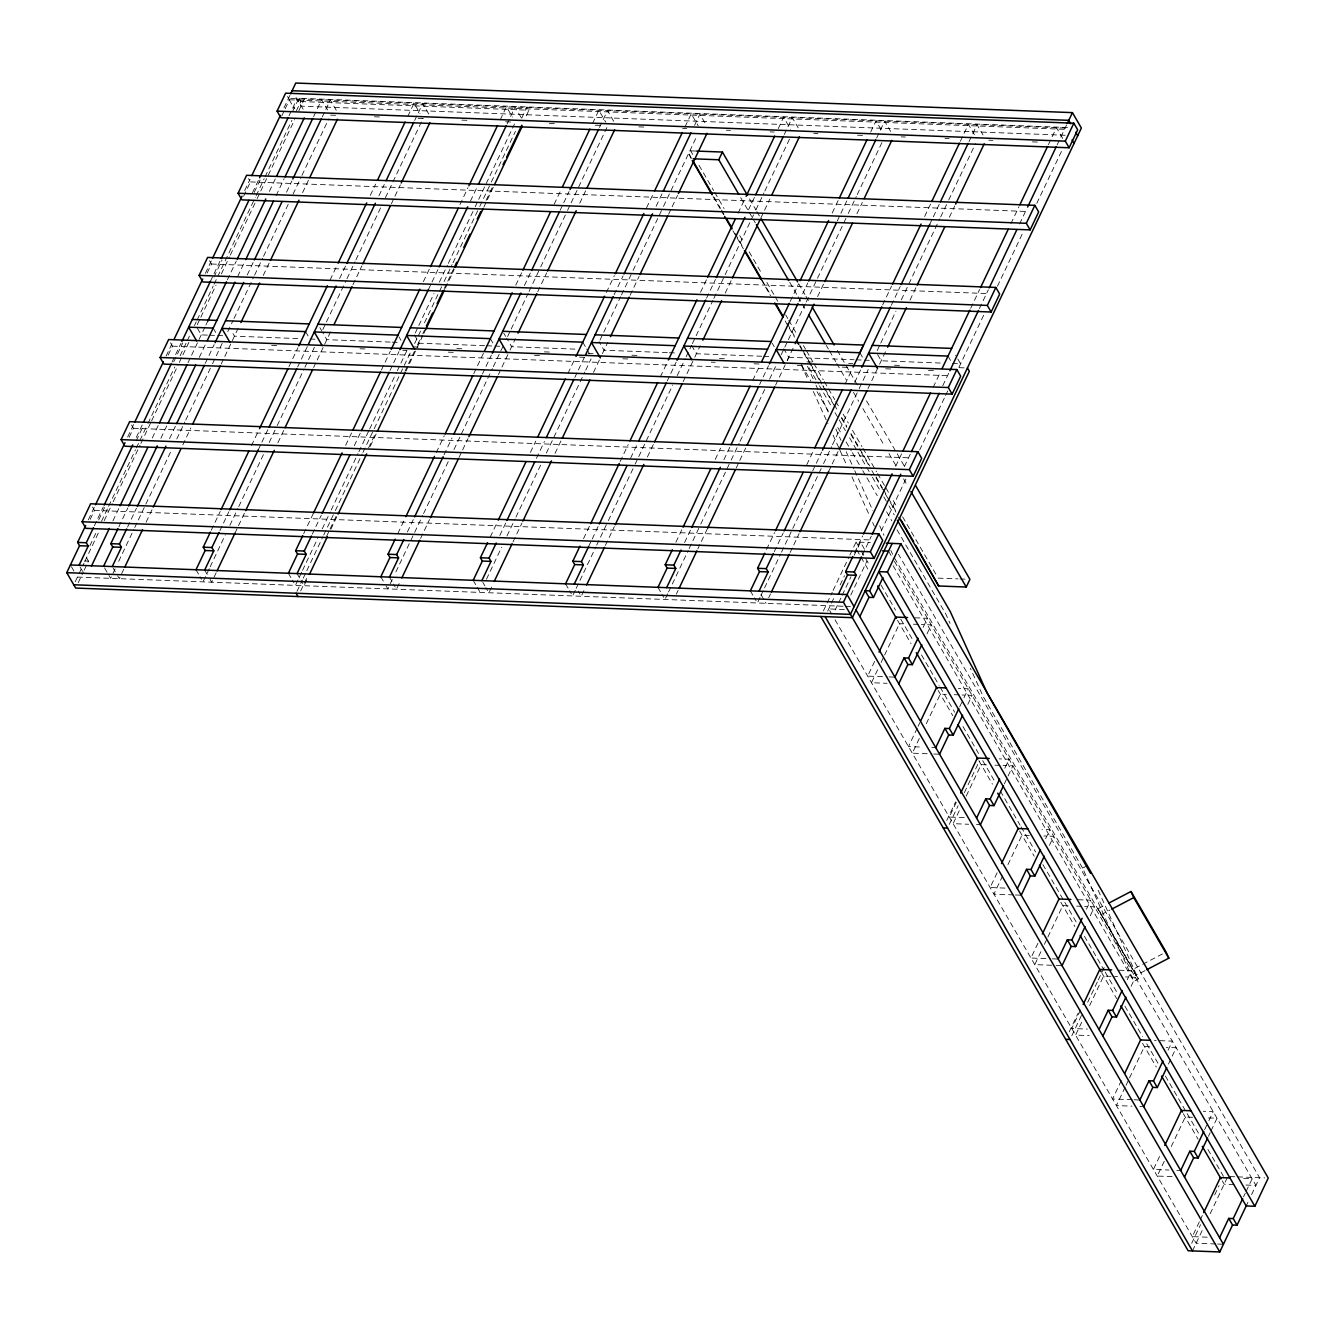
<?xml version="1.0" encoding="UTF-8"?>
<svg xmlns="http://www.w3.org/2000/svg" width="1335" height="1335" viewBox="0 0 1335 1335"><rect width="100%" height="100%" fill="white"/><g stroke="black" fill="none" stroke-linecap="round" stroke-linejoin="round"><path stroke-width="0.75" stroke-dasharray="5 3.75" d="M691.18 158.715L689.11 154.142L690.662 150.855L696.62 151.072M88.344 519.832L94.601 506.666M127.659 437.062L133.9 423.896M166.074 356.161L172.315 342.995M205.373 273.391L211.631 260.225M244.672 190.621L250.029 179.324M283.988 107.835L289.912 95.352M90.196 519.365L94.451 510.387L92.549 507.083M129.195 437.246L133.45 428.268L131.548 424.964M168.177 355.127L172.449 346.149L170.53 342.845M207.175 273.007L211.447 264.013L209.528 260.726M243.621 196.262L250.446 181.894L248.527 178.59M281.752 115.945L284.322 110.555M285.173 108.752L289.428 99.775L286.558 94.818M94.334 525.806L97.021 520.166M97.906 518.28L103.262 507M136.32 437.379L142.578 424.213M172.048 362.135L174.735 356.495M175.619 354.609L180.976 343.329M210.463 281.251L213.133 275.594M214.034 273.725L220.292 260.542M252.448 192.824L259.591 177.772M289.061 115.694L291.748 110.054M292.649 108.168L297.104 98.757L304.046 110.755M98.673 519.949L104.931 506.766M136.22 440.884L143.362 425.815M173.767 361.802L182.695 342.978M213.984 277.079L222.027 260.141M254.217 192.357L260.475 179.19M292.649 111.406L298.906 98.239L1068.884 127.559M89.846 545.848L97.004 530.779M101.477 521.368L107.734 508.201M108.619 506.315L135.452 449.828M136.337 447.943L139.024 442.302M139.908 440.417L147.067 425.348M147.951 423.479L174.785 366.991M180.142 355.694L186.399 342.511M187.3 340.642L189.97 334.985M194.443 325.573L196.228 321.802M197.129 319.933L213.216 286.04M214.117 284.155L216.787 278.514M217.688 276.629L255.235 197.547M256.136 195.661L264.18 178.723M265.064 176.837L291.881 120.367M296.353 110.955L300.826 101.527L298.906 98.239M75.227 581.693L84.005 563.22M84.856 561.418L99.775 529.995M104.247 520.583L112.29 503.629M113.191 501.743L140.008 445.256M140.909 443.37L150.738 422.661M151.639 420.775L178.456 364.288M179.357 362.402L182.027 356.762M182.928 354.876L189.186 341.693M197.23 324.755L199.916 319.098M200.817 317.213L216.003 285.206M221.376 273.909L229.42 256.954M230.321 255.068L256.253 200.467M257.138 198.581L259.824 192.941M260.726 191.055L294.701 119.499M298.84 110.772L304.68 98.456M78.231 582.677L83.354 571.914M84.205 570.112L88.477 561.134L86.558 557.83M112.908 520.917L119.165 507.734M152.257 438.064L158.515 424.88M188.018 362.736L190.705 357.096M191.589 355.21L198.748 340.141M199.048 339.507L205.006 326.958M205.89 325.072L207.693 321.318M227.351 279.883L236.295 261.059M269.386 191.389L275.644 178.206M118.882 526.741L127.81 507.934M160.868 438.314L167.109 425.147M199.265 357.43L205.523 344.263M237.68 276.529L244.822 261.476M276.095 195.644L284.138 178.706M313.608 116.629L321.652 99.691L327.609 109.971M127.543 527.075L136.47 508.251M169.528 438.648L175.769 425.481M205.256 363.404L214.184 344.597M247.242 274.977L253.483 261.81M286.541 192.207L291.898 180.926M322.269 116.963L324.956 111.322M325.84 109.437L330.312 100.025L336.27 110.304M115.094 568.927L110.621 578.339L103.613 566.224M118.665 561.384L133.867 529.378M134.768 527.492L137.455 521.851M138.339 519.966L171.431 450.295M176.787 438.998L184.831 422.044M185.732 420.158L211.664 365.556M212.549 363.671L222.394 342.962M227.751 331.664L233.124 320.367M234.009 318.481L253.683 277.046M254.584 275.177L262.628 258.222M263.529 256.337L288.56 203.621M293.032 194.209L301.076 177.255M301.96 175.369L328.794 118.882M123.754 569.244L119.282 578.672L116.279 573.483M146.116 522.169L152.374 509.002M182.778 444.972L190.822 428.018M221.226 364.004L223.896 358.347M224.797 356.478L238.214 328.226M263.245 275.494L269.503 262.327M302.578 192.641L308.836 179.474M211.264 530.262L220.208 511.455M251.464 445.606L258.606 430.554M288.977 366.591L297.922 347.784M330.079 280.05L337.221 264.998M370.279 195.394L375.636 184.113M407.792 116.379L414.05 103.212L419.991 113.492M219.925 530.596L222.611 524.955M223.496 523.07L228.869 511.772M258.339 449.695L261.026 444.054M261.91 442.169L268.168 429.002M297.638 366.925L307.467 346.232M339.624 278.498L345.882 265.331M378.94 195.728L384.296 184.447M414.668 120.484L417.338 114.827M418.239 112.958L422.711 103.546L429.653 115.544M209.278 568.677L203.02 581.86L200.016 576.67M210.179 566.791L225.365 534.784M229.837 525.373L237.897 508.418M238.781 506.532L263.813 453.817M269.186 442.519L276.345 427.45M277.229 425.565L304.063 369.077M304.947 367.192L307.634 361.551M308.518 359.666L314.793 346.483M322.836 329.528L325.506 323.888M326.407 322.002L346.082 280.567M346.966 278.698L355.027 261.743M355.911 259.858L380.942 207.142M385.414 197.714L422.978 118.631M216.153 572.765L211.681 582.193L208.677 577.004M234.927 533.232L237.613 527.575M238.498 525.69L244.756 512.523M277.847 442.836L284.105 429.67M313.608 367.526L316.295 361.868M317.196 359.983L324.338 344.931M324.639 344.296L330.596 331.748M352.957 284.672L361.902 265.832M391.405 203.704L394.075 198.047M394.976 196.162L400.333 184.864M303.662 533.783L313.491 513.091M345.648 445.356L351.906 432.19M381.376 370.112L390.304 351.305M423.362 281.702L429.62 268.519M459.991 204.555L468.018 187.634M500.191 119.9L506.432 106.733L512.39 117.013M312.323 534.117L315.01 528.46M315.894 526.591L321.251 515.293M354.309 445.69L360.567 432.523M390.037 370.446L392.724 364.805M393.608 362.92L398.965 351.622M428.452 289.545L431.138 283.904M432.023 282.019L438.28 268.852M470.437 201.134L477.58 186.082M507.066 124.005L509.736 118.348M510.637 116.479L515.093 107.067L522.052 119.065M301.677 572.198L295.419 585.381L292.398 580.191M302.561 570.312L317.763 538.305M322.236 528.894L330.279 511.939M331.18 510.053L357.997 453.566M358.898 451.681L368.727 430.971M369.628 429.086L396.445 372.599M397.346 370.713L400.033 365.056M400.917 363.187L407.175 350.004M415.218 333.049L417.905 327.409M418.806 325.523L434.008 293.516M439.365 282.219L447.409 265.264M448.31 263.379L474.242 208.777M475.127 206.892L477.813 201.235M478.714 199.366L514.476 124.038M296.987 591.372L302.344 580.074M303.229 578.222L305.915 572.548M306.783 570.712L322.886 536.82M323.721 535.035L334.484 512.373M335.319 510.621L362.169 454.067M362.953 452.415L412.181 348.752M414.668 343.512L420.909 330.362M424.48 322.853L443.203 283.421M444.088 281.551L452.114 264.647M453.016 262.761L478.864 208.31M479.749 206.441L490.462 183.913M491.347 182.027L515.427 131.331M521.668 118.181L527.008 106.917L528.927 110.221L525.356 117.73M300.675 590.904L307.818 575.852M326.524 536.453L329.261 530.729M330.095 528.944L336.403 515.677M368.543 447.976L375.569 433.191M404.989 371.23L407.842 365.223M408.56 363.704L414.985 350.171M417.471 344.931L421.927 335.552M422.828 333.667L424.613 329.912M444.221 288.61L446.891 282.97M447.792 281.101L454.033 267.951M486.124 200.35L492.365 187.217M306.75 580.058L304.08 585.715L301.076 580.508M330.896 529.211L337.154 516.028M370.246 446.357L376.503 433.191M406.007 371.047L408.694 365.389M409.578 363.504L416.737 348.452M417.037 347.801L422.995 335.269M423.879 333.383L425.681 329.612M445.339 288.193L454.284 269.353M483.787 207.225L486.474 201.568M487.375 199.683L493.633 186.5M397.847 533.533L404.989 518.497M436.245 452.648L444.288 435.711M473.775 373.633L483.604 352.941M515.761 285.206L522.002 272.04M554.159 204.322L560.416 191.155M592.573 123.421L598.831 110.254L605.773 122.253M407.392 531.981L413.65 518.814M444.021 454.851L452.064 437.93M482.436 373.967L485.106 368.327M486.007 366.441L491.363 355.143M524.421 285.54L530.663 272.373M560.149 210.296L562.836 204.655M563.72 202.77L569.077 191.489M599.448 127.526L607.492 110.588L614.434 122.586M392.273 579.49L387.801 588.902L384.797 583.712M395.861 571.947L413.733 534.284M414.634 532.415L422.678 515.46M423.579 513.574L448.61 460.859M453.967 449.561L492.415 368.577M493.316 366.708L500.458 351.639M500.775 351.005L502.961 346.382M507.617 336.57L510.304 330.93M511.188 329.044L528.176 293.266M529.077 291.38L539.807 268.786M540.708 266.9L566.624 212.298M567.525 210.413L570.212 204.756M571.096 202.887L606.874 127.559M399.148 583.579L396.462 589.236L393.458 584.029M420.608 538.389L429.553 519.549M459.056 457.421L461.743 451.764M462.628 449.878L468.001 438.581M498.406 374.568L501.076 368.911M501.977 367.025L509.136 351.973M510.02 350.087L515.393 338.79M537.738 291.714L546.683 272.874M579.757 203.204L586.015 190.021M490.229 537.054L497.388 522.002M530.429 452.398L535.786 441.117M567.959 373.383L575.101 358.347M606.357 292.498L614.4 275.561M646.557 207.843L653.699 192.791M684.972 126.942L691.23 113.775L698.172 125.774M499.791 535.502L506.048 522.335M536.42 458.372L544.446 441.451M574.834 377.488L577.504 371.848M578.405 369.962L584.647 356.795M614.133 294.701L623.061 275.894M656.119 206.291L662.36 193.124M694.534 125.39L699.89 114.109L705.831 124.389M486.457 579.24L501.66 547.233M507.016 535.919L515.076 518.981M515.961 517.096L540.992 464.38M546.365 453.082L584.813 372.098M585.698 370.229L591.071 358.931M600.016 340.091L620.575 296.787M621.476 294.901L632.206 272.307M633.09 270.421L662.594 208.277M663.495 206.391L696.57 136.721M491.547 587.1L488.86 592.74L485.857 587.55M513.007 541.91L521.952 523.07M555.026 453.399L561.284 440.216M593.474 372.432L601.518 355.494M602.419 353.608L607.775 342.311M630.137 295.235L639.081 276.395M668.585 214.268L671.255 208.61M672.156 206.725L677.529 195.427M583.529 538.706L589.77 525.523M620.141 461.56L628.184 444.638M660.341 376.904L667.483 361.868M700.541 292.248L706.799 279.082M738.055 213.25L745.214 198.197M778.255 128.594L783.612 117.296L790.57 129.295M588.618 546.549L591.288 540.909M592.189 539.023L598.43 525.856M630.587 458.139L637.746 443.086M667.216 381.009L669.903 375.352M670.787 373.483L676.144 362.185M706.532 298.222L715.46 279.416M748.501 209.812L754.759 196.645M784.246 134.568L792.272 117.63L798.23 127.91M575.268 590.287L572.598 595.944L569.578 590.754M576.169 588.401L595.844 546.983M596.728 545.097L607.458 522.502M608.36 520.617L634.292 466.015M635.176 464.129L637.863 458.472M638.764 456.587L672.74 385.047M677.212 375.619L685.255 358.681M686.14 356.795L691.513 345.498M692.398 343.612L712.973 300.308M713.858 298.423L754.993 211.798M755.894 209.912L763.937 192.974M764.822 191.089L790.754 136.487M583.929 590.621L581.259 596.261L578.255 591.071M605.389 545.431L614.334 526.591M647.425 456.92L653.683 443.737M683.186 381.61L693.916 359.015M694.801 357.129L700.174 345.832M725.205 293.099L731.463 279.916M760.967 217.789L763.653 212.131M764.555 210.246L769.911 198.948M675.911 542.227L682.168 529.044M715.226 459.44L720.583 448.159M752.74 380.425L759.882 365.389M790.253 301.426L798.297 284.488M832.239 212.999L838.497 199.833M870.654 132.098L876.01 120.818L881.968 131.097M684.571 542.544L690.829 529.378M723.887 459.774L730.128 446.608M759.615 384.53L762.285 378.873M763.186 377.004L768.543 365.707M798.914 301.743L807.842 282.937M837.329 220.859L840.015 215.219M840.9 213.333L847.158 200.167M876.628 138.072L884.671 121.151L890.629 131.431M667.667 593.808L664.98 599.465L661.976 594.259M668.568 591.922L688.226 550.504M689.127 548.618L699.857 526.023M700.758 524.138L730.262 461.993M731.146 460.108L739.206 443.17M740.091 441.284L765.122 388.568M769.594 379.14L775.852 365.957M781.225 354.659L783.912 349.019M784.796 347.133L787.483 341.493M788.368 339.607L805.355 303.829M806.257 301.944L847.391 215.319M848.276 213.433L856.336 196.495M857.22 194.61L883.153 140.008M787.25 360.35L788.701 357.263L783.745 348.702M676.328 594.142L678.113 590.37M697.788 548.952L700.474 543.295M701.359 541.409L707.617 528.226M736.236 467.984L738.923 462.327M739.807 460.442L746.065 447.258M775.585 385.131L786.315 362.536M787.199 360.65L794.358 345.581M817.604 296.62L823.862 283.437M856.936 213.767L862.31 202.469M766.524 549.503L774.567 532.565M806.724 464.847L813.866 449.795M845.138 383.946L852.281 368.894M882.652 304.931L891.58 286.124M924.638 216.52L930.879 203.354M960.366 141.276L968.409 124.339L974.35 134.618M774.283 551.705L783.228 532.899M812.698 470.821L815.385 465.181M816.269 463.295L821.642 452.014M854.684 382.394L860.941 369.228M891.313 305.264L900.241 286.458M929.727 224.38L932.397 218.74M933.298 216.854L939.556 203.688M969.026 141.593L977.07 124.672L983.027 134.952M760.066 597.329L757.379 602.986L754.375 597.78M760.95 595.443L763.637 589.803M764.538 587.917L780.625 554.025M781.526 552.139L822.644 465.514M823.545 463.629L831.588 446.691M832.489 444.805L858.422 390.204M859.306 388.318L868.251 369.478M877.195 350.654L879.882 344.997M880.766 343.128L895.969 311.105M901.325 299.808L939.773 218.84M940.674 216.954L947.833 201.902M948.718 200.016L975.551 143.529M768.726 597.663L770.512 593.891M790.186 552.473L792.873 546.816M793.758 544.93L799.131 533.633M828.635 471.505L831.305 465.848M832.206 463.963L838.463 450.779M867.967 388.652L878.697 366.04M879.598 364.171L886.74 349.102M910.003 300.141L916.261 286.958M949.335 217.288L954.709 205.99M823.411 610.879L832.239 592.273M833.123 590.42L849.027 556.929M849.911 555.06L856.085 542.043L870.353 542.577M854.584 552.857L862.627 535.919M895.668 466.315L901.926 453.149M933.198 387.3L940.341 372.265M970.712 308.302L979.64 289.478M1010.912 223.646L1018.955 206.708M1048.426 144.631L1056.469 127.693L1064.412 141.393M827.733 611.046L833.991 597.863M840.132 584.947L844.521 575.702M854.233 555.226L860.424 542.21L864.596 549.419M835.193 609.995L837.829 604.471M838.697 602.619L841.334 597.095M842.201 595.243L850.962 576.803M862.36 555.076L871.288 536.253M904.329 466.649L910.587 453.483M942.744 385.748L949.001 372.582M979.373 308.619L988.3 289.812M1019.573 223.963L1026.715 208.911M1057.086 144.948L1066.598 124.939M850.812 595.043L866.899 561.134M881.2 531.013L906.248 478.28M919.648 450.045L944.696 397.313M945.58 395.444L948.267 389.787M958.997 367.192L984.028 314.459M997.445 286.224L1023.378 231.606M1036.778 203.371L1061.826 150.638M874.659 661.342L867.65 676.094L887.141 676.845M877.612 669.803L871.471 682.702L887.057 683.303M881.117 662.427L883.737 656.887M884.621 655.034L899.506 623.679L903.478 623.829M923.153 627.333L927.441 618.289L913.541 617.755M926.974 633.941L931.263 624.897L921.334 624.513M917.228 728.142L908.467 746.582L922.118 747.099M918.113 726.29L919.865 722.602M919.314 738.439L912.306 753.19L931.78 753.925M926.306 723.67L940.324 694.167L946.281 694.384M959.681 706.849L963.102 699.607M963.97 697.805L968.259 688.76L958.33 688.393M967.792 704.413L972.08 695.368L962.168 695.001M946.749 820.458L955.593 801.851M956.294 802.302L949.302 817.053L964.888 817.654M949.318 824.346L958.146 805.739M964.337 792.706L979.356 761.083M959.248 810.745L953.123 823.662L968.709 824.262M966.256 795.994L981.142 764.638L987.099 764.872M1004.788 768.276L1009.076 759.248L999.164 758.864M1004.321 783.929L1012.915 765.856L1002.985 765.472M997.128 872.773L990.119 887.541L1005.706 888.125M1002.702 875.693L993.941 894.15L1013.432 894.884M1007.958 864.629L1021.976 835.109L1031.905 835.493M1045.605 838.764L1049.911 829.719L1041.967 829.419M1049.443 845.372L1053.732 836.327L1043.803 835.944M1037.946 943.261L1030.937 958.013L1050.428 958.764M1040.899 951.705L1034.775 964.621L1054.249 965.355M1044.404 944.329L1047.024 938.789M1047.908 936.953L1062.793 905.597L1068.751 905.814M1086.44 909.235L1090.728 900.191L1076.828 899.673M1090.261 915.843L1094.55 906.799L1084.637 906.432M1069.218 1031.888L1078.063 1013.282M1080.516 1010.044L1071.755 1028.484L1087.358 1029.085M1071.788 1035.776L1082.385 1013.449M1087.691 1002.285L1097.403 981.809M1098.288 979.957L1104.479 966.924M1081.717 1022.193L1075.593 1035.092L1089.226 1035.61M1089.61 1005.589L1103.611 976.069L1117.512 976.603M1127.257 979.723L1131.546 970.678L1117.662 970.144M1131.079 986.331L1135.384 977.287L1125.455 976.903M1121.35 1080.516L1112.589 1098.972L1132.063 1099.706M1125.171 1087.124L1116.41 1105.58L1131.997 1106.164M1126.039 1085.288L1128.676 1079.748M1129.543 1077.912L1144.445 1046.557L1150.403 1046.774M1168.075 1050.194L1172.38 1041.15L1154.508 1040.466M1168.475 1064.028L1176.202 1047.758L1166.273 1047.374M1159.548 1156.527L1153.407 1169.443L1168.993 1170.044M1164.237 1161.3L1157.228 1176.052L1172.831 1176.652M1171.246 1146.548L1185.263 1117.028L1195.192 1117.412M1204.604 1129.71L1208.041 1122.485M1208.909 1120.666L1213.198 1111.638L1203.269 1111.254M1208.442 1136.319L1210.161 1132.697M1211.012 1130.895L1217.019 1118.246L1207.09 1117.862M1199.331 1221.859L1192.322 1236.627L1207.908 1237.211M1200.198 1220.023L1202.835 1214.483M1191.688 1243.319L1200.532 1224.712M1214.666 1194.942L1219.072 1185.647M1192.489 1250.928L1203.152 1228.467M1210.161 1213.715L1227.833 1176.502M1243.519 1196.878L1245.238 1193.273M1246.089 1191.454L1252.113 1178.805L1242.184 1178.421M1246.189 1205.939L1247.975 1202.184M1251.546 1194.658L1259.589 1177.72L898.438 554.225M1098.204 890.295L1138.388 979.022L1133.899 981.375L1082.585 868.1L1087.091 865.764M1145.063 970.612L1135.901 975.384L1098.054 908.718L1105.38 904.88M1100.824 914.825L1109.969 910.036M1135.901 975.384L1133.131 969.277L1162.418 953.974M1065.13 128.026L288.443 98.44L294.401 108.702M289.428 99.775L1067.266 129.412M300.826 101.527L528.927 110.221M1065.213 135.269L301.026 106.149L296.07 97.588M330.579 115.11L339.24 115.444M374.417 116.779L382.745 117.096M418.155 118.448L426.482 118.765M461.877 120.117L468.118 120.35M505.598 121.785L511.856 122.019M549.336 123.454L555.577 123.688M595.143 125.19L601.384 125.44M638.864 126.858L645.105 127.092M682.602 128.527L686.757 128.677M726.323 130.196L730.479 130.346M770.045 131.865L774.217 132.015M813.783 133.517L817.938 133.684M857.504 135.185L863.745 135.436M901.225 136.854L905.397 137.021M944.963 138.523L949.118 138.673M988.684 140.192L992.856 140.342M1032.406 141.86L1038.663 142.094M250.446 181.894L1028.267 211.531M211.447 264.013L989.268 293.65M207.376 335.118L201.235 334.885L196.278 326.324M209.428 335.202L215.552 335.435M217.605 335.502L223.729 335.736M297.755 338.556L234.443 336.153L232.457 332.715M310.004 339.023L316.128 339.257M390.154 342.077L326.841 339.674L322.87 332.815M392.19 342.16L398.314 342.394M484.588 345.682L419.223 343.195L414.267 334.618M486.624 345.765L492.748 345.982M494.801 346.065L500.925 346.299M574.934 349.119L511.622 346.716L506.666 338.139M667.333 352.64L604.021 350.237L599.065 341.66M669.369 352.724L677.546 353.024M761.768 356.245L696.403 353.742L691.447 345.181M763.804 356.312L769.928 356.545M788.701 357.263L854.05 359.749M856.102 359.833L862.226 360.066M864.262 360.15L870.403 360.383M940.241 363.037L881.2 360.784L876.244 352.223M952.456 363.504L960.599 363.821L955.643 355.243M413.066 346.866L419.323 347.117M456.837 348.535L463.095 348.785M544.363 351.873L550.621 352.106M588.134 353.541L594.392 353.775M631.906 355.21L638.147 355.444M719.432 358.548L725.689 358.781M806.957 361.885L813.215 362.119M848.643 363.47L852.815 363.621M894.483 365.223L900.741 365.456M959.097 367.676L965.355 367.909M271.639 345.398L277.763 345.632M359.949 348.769L366.074 349.002M402.836 350.404L406.908 350.554M448.243 352.14L454.384 352.373M534.517 355.427L542.694 355.727M579.44 357.129L585.581 357.363M622.828 358.781L628.952 359.015M711.138 362.152L715.226 362.302M754.025 363.787L760.149 364.021M797.312 365.44L803.436 365.673M842.235 367.142L848.359 367.375M885.689 368.794L891.797 369.027M928.442 370.429L934.55 370.663M172.449 346.149L950.286 375.786M133.45 428.268L911.288 457.905M94.451 510.387L872.289 540.024M938.155 578.122L957.996 578.873M959.982 578.956L965.939 579.19M84.622 560.984L88.477 561.134M77.43 577.07L843.687 606.274M845.439 606.34L852.014 606.591M844.321 609.528L828.735 608.927L831.605 613.883M913.407 624.213L919.348 624.446M889.077 676.912L894.934 677.145M954.225 694.684L960.182 694.918M931.847 747.466L935.752 747.617M933.732 754.008L939.573 754.225M995.042 765.172L1001 765.389M976.502 824.563L980.407 824.696M1015.384 894.967L1021.225 895.184M1076.694 906.131L1082.652 906.348M1052.38 958.83L1058.221 959.047M1056.202 965.439L1062.043 965.656M1134.016 1099.79L1139.856 1100.007M1139.79 1106.465L1143.695 1106.615M1176.786 1170.344L1180.691 1170.478M1229.819 1176.586L1235.776 1176.803M1237.745 1176.886L1264.779 1177.904M1234.091 1184.579L1224.178 1184.195L1220.34 1177.587M1246.006 1185.029L1255.935 1185.413L892.698 558.314M1215.634 1243.97L1196.143 1243.235L835.009 619.74M1217.57 1244.036L1223.427 1244.27M948.017 356.095L950.987 361.234M859.857 352.74L862.827 357.88M749.569 198.932L755.844 209.762M756.878 211.564L760.015 216.971M798.647 283.671L804.922 294.484M805.956 296.287L809.093 301.693M837.295 350.371L859.223 388.235M866.532 400.85L905.163 467.567M740.691 197.63L748 210.246M749.052 212.048L755.31 222.862M789.769 282.352L797.078 294.968M798.13 296.77L801.267 302.194M802.302 303.996L806.473 311.205M826.315 345.448L828.418 349.052M829.452 350.855L835.727 361.685M836.761 363.487L846.156 379.707M853.466 392.323L858.689 401.334M862.877 408.56L884.805 446.407M888.976 453.616L897.337 468.051M903.595 478.864L907.767 486.073M690.662 150.855L692.748 154.459M699.006 165.273L713.641 190.521M714.676 192.323L724.071 208.544M739.74 235.594L743.912 242.803M749.135 251.814L761.668 273.441M766.891 282.453L774.2 295.085M775.251 296.887L778.372 302.294M785.681 314.91L787.767 318.514M788.818 320.317L796.127 332.932M803.436 345.565L805.522 349.169M806.574 350.971L812.831 361.785M813.883 363.587L823.278 379.808M824.329 381.61L827.45 387.016M828.501 388.835L834.759 399.649M835.81 401.451L838.947 406.858M843.119 414.067L848.342 423.078M852.514 430.287L861.909 446.524M862.961 448.326L876.544 471.756M877.579 473.558L884.888 486.174M885.939 487.976L889.06 493.399M893.248 500.608L897.42 507.817M902.644 516.829L937.103 576.32M689.11 154.142L691.196 157.747M714.175 197.396L720.433 208.227M721.484 210.029L724.605 215.436M735.051 233.458L743.411 247.876M762.202 280.333L770.562 294.751M787.266 323.604L794.575 336.22M799.798 345.231L801.884 348.835M802.936 350.638L809.194 361.468M810.245 363.27L823.812 386.699M824.863 388.502L833.207 402.92M834.258 404.722L837.395 410.129M841.567 417.354L846.79 426.366M850.962 433.575L869.769 466.032M876.027 476.845L882.302 487.659M883.336 489.461L887.508 496.67M888.559 498.472L895.868 511.088M713.107 196.579L723.553 214.601M732.948 230.821L736.086 236.228M737.12 238.03L743.395 248.861M761.15 279.499L770.545 295.719M785.164 320.967L788.301 326.374M789.335 328.176L794.559 337.188M799.782 346.199L802.919 351.622M803.954 353.425L811.263 366.04M812.314 367.843L821.709 384.063M822.76 385.865L835.293 407.509M841.551 418.322L846.774 427.333M850.946 434.542L860.341 450.763M861.392 452.565L870.787 468.802M871.838 470.604L874.976 476.011M876.01 477.813L884.371 492.231M885.405 494.033L889.594 501.242M890.629 503.045L895.852 512.073M809.043 367.809L818.405 383.946M819.44 385.748L822.56 391.122M823.595 392.924L830.871 405.473M835.026 412.649L838.13 418.022M839.181 419.824L845.405 430.588M849.561 437.763L856.836 450.312M857.871 452.098L871.371 475.41M872.422 477.212L879.682 489.761M883.837 496.937L887.992 504.113M889.043 505.898L894.233 514.876M801.451 364.789L810.796 380.926M817.02 391.689L828.451 411.414M837.796 427.55L841.951 434.726M846.106 441.902L851.296 450.863M852.347 452.665L861.692 468.802M862.727 470.587L865.848 475.978M866.882 477.763L877.279 495.702M886.624 511.839L891.813 520.8M897.003 529.778L945.831 614.067L950.069 623.412M1082.585 868.1L983.094 696.319L970.395 668.268M772.197 343.228L774.183 346.666M1098.054 908.718L1133.131 969.277M894.483 557.963L1138.388 979.022M888.526 551.105L891.663 556.511M893.132 565.706L1133.899 981.375M856.085 542.043L860.241 549.202M861.275 551.005L869.586 565.339M881 585.047L895.535 610.128M900.724 619.09L913.173 640.583M921.484 654.918L939.122 685.389M940.157 687.175L954.692 712.256M962.986 726.59L978.555 753.474M982.71 760.633L994.124 780.341M1000.349 791.104L1020.073 825.147M1021.108 826.932L1035.643 852.014M1042.902 864.563L1077.161 923.686M1084.42 936.235L1104.145 970.278M1105.18 972.08L1117.629 993.574M1124.904 1006.123L1142.543 1036.577M1146.698 1043.736L1158.112 1063.461M1165.372 1075.993L1186.131 1111.838M1187.165 1113.624L1199.631 1135.134M1207.925 1149.468L1223.494 1176.335M856.77 549.903L860.591 556.511M860.941 557.112L868.251 569.728M897.47 620.174L911.037 643.603M938.188 690.462L952.79 715.693M978.889 760.733L992.456 784.162M1019.59 831.021L1034.208 856.236M1060.874 902.293L1074.909 926.523M1101.709 972.764L1116.661 998.597M1142.526 1043.252L1156.327 1067.066M1183.344 1113.724L1198.079 1139.155M761.033 594.659L766.04 603.303M750.37 590.871L753.374 596.061M582.778 342.177L585.748 347.317M586.733 349.036L589.72 354.175M657.971 587.35L660.975 592.54M503.679 332.999L505.665 336.437M490.379 338.656L493.349 343.796M565.573 583.829L568.577 589.019M398.981 336.854L400.967 340.275M482.853 582.36L484.855 585.831M473.191 580.308L476.195 585.498M477.196 587.233L480.2 592.423M319.899 327.676L321.868 331.097M305.582 331.614L308.569 336.754M389.453 577.12L392.457 582.31M380.792 576.787L383.796 581.977M213.2 328.093L216.17 333.233M297.054 573.599L300.058 578.789M288.393 573.266L291.397 578.455M204.672 570.078L207.676 575.268M195.995 569.745L199.015 574.934M113.275 568.276L115.277 571.747M80.067 567.025L84.072 573.933M71.406 566.691L75.411 573.616M807.475 366.341L815.218 383.412M816.069 385.314L818.655 391.005M819.506 392.907L828.117 411.898M835.843 428.969L841 440.366M846.156 451.747L853.899 468.835M854.767 470.738L872.823 510.604M879.698 525.79L883.987 535.268M890.862 550.454L892.598 554.259M801.267 364.889L808.142 380.075M813.299 391.455L827.917 423.729M833.073 435.127L839.098 448.41M839.949 450.312L845.973 463.595M851.98 476.879L869.185 514.843M872.623 522.436L874.342 526.24"/><path stroke-width="1.5" d="M82.103 521.751L90.63 503.779L878.864 533.816L882.685 540.425L874.158 558.38L85.924 528.36L82.103 521.751L870.337 551.772L874.158 558.38M121.101 439.615L129.629 421.66L917.863 451.697L921.684 458.305L913.157 476.261L124.923 446.224L121.101 439.615L909.335 469.653L913.157 476.261M160.083 357.496L168.627 339.541L956.845 369.561L960.683 376.17L952.155 394.142L163.921 364.105L160.083 357.496L948.317 387.534L952.155 394.142M199.082 275.377L207.609 257.421L995.843 287.442L999.681 294.05L991.137 312.023L202.92 281.985L199.082 275.377L987.316 305.415L991.137 312.023M238.081 193.258L246.608 175.286L1034.842 205.323L1038.663 211.931L1030.136 229.887L241.902 199.866L238.081 193.258L1026.315 223.295L1030.136 229.887M277.079 111.139L285.607 93.166L1073.841 123.204L1077.662 129.812L1069.135 147.768L280.901 117.747L277.079 111.139L1065.313 141.16L1069.135 147.768M967.424 367.993L969.343 371.297L852.364 617.671L75.678 588.067L66.75 572.665L79.549 545.715L77.63 542.411L85.674 525.473M95.503 504.78L124.973 442.703M134.802 422.01L163.387 361.802M174.101 339.24L202.686 279.032M212.515 258.339L242.002 196.262M251.814 175.569L280.4 115.361M290.646 93.817L295.753 83.037L1072.439 112.624L1081.367 128.043L850.445 614.367L73.759 584.763M79.065 565.289L88.21 546.048L86.291 542.744L93.433 527.692M104.163 505.114L132.749 444.905M143.462 422.344L171.164 364.021M181.877 341.443L210.463 281.251M221.176 258.673L248.877 200.35M259.591 177.772L288.176 117.58M91.447 566.107L109.336 528.443M120.067 505.848L147.785 447.475M159.399 422.995L187.117 364.622M207.693 321.318L226.466 281.768M237.196 259.174L265.798 198.915M276.529 176.32L304.246 117.947M103.613 566.224L112.741 546.983L110.838 543.679L117.981 528.627M128.694 506.048L157.28 445.84M168.01 423.278L195.694 364.956M207.309 340.492L235.01 282.186M245.723 259.607L273.408 201.285M285.023 176.821L312.724 118.515M112.273 566.557L121.418 547.3L119.499 543.996L126.641 528.96M137.355 506.382L165.94 446.174M176.671 423.596L204.355 365.289M215.085 342.711L243.671 282.503M254.384 259.941L282.069 201.618M292.799 179.04L321.385 118.832M124.656 567.375L142.528 529.711M153.258 507.116L180.976 448.744M192.607 424.263L220.325 365.89M240.884 322.569L259.657 283.037M270.388 260.442L299.007 200.183M309.737 177.588L337.455 119.215M195.995 569.745L205.139 550.504L203.237 547.2L210.379 532.148M221.093 509.57L248.794 451.247M259.507 428.668L288.093 368.477M298.806 345.899L327.392 285.707M338.122 263.129L366.708 202.92M377.421 180.342L405.106 122.036M204.672 570.078L213.8 550.821L211.898 547.517L219.04 532.465M229.754 509.903L258.339 449.695M269.053 427.117L296.754 368.81M308.368 344.347L336.053 286.024M346.783 263.446L375.369 203.254M386.082 180.676L413.767 122.353M217.054 570.896L234.927 533.232M245.657 510.637L274.276 450.379M285.006 427.784L312.724 369.411M334.184 324.221L352.056 286.558M362.786 263.963L390.504 205.59M401.234 182.995L429.853 122.737M288.393 573.266L297.538 554.008L295.619 550.721L302.761 535.669M313.491 513.091L342.077 452.882M352.79 430.321L380.492 371.998M391.205 349.42L419.791 289.211M430.504 266.65L458.205 208.327M468.919 185.749L497.504 125.557M297.054 573.599L306.199 554.342L304.28 551.038L311.422 535.986M322.152 513.424L349.837 455.102M361.451 430.638L389.152 372.332M399.866 349.753L428.452 289.545M439.165 266.967L467.751 206.775M478.481 184.197L506.165 125.874M426.382 326.157L432.623 313.007M437.096 303.629L443.337 290.479M454.918 266.065L456.704 262.311M463.829 247.292L470.07 234.159M477.212 219.124L480.784 211.614M503.061 164.672L504.847 160.918M506.633 157.163L521.785 125.24M309.436 574.417L327.325 536.753M338.055 514.159L366.658 453.9M377.388 431.305L405.106 372.932M425.681 329.612L444.455 290.079M455.185 267.484L482.903 209.111M494.517 184.63L522.235 126.258M380.792 576.787L389.937 557.529L388.018 554.225L395.16 539.19M405.873 516.612L434.459 456.403M445.189 433.825L472.874 375.519M484.488 351.055L512.189 292.732M522.903 270.171L550.587 211.848M562.202 187.384L589.903 129.078M389.453 577.12L398.598 557.863L396.679 554.559L403.821 539.507M414.551 516.945L443.12 456.737M453.85 434.159L481.534 375.853M492.265 353.274L520.85 293.066M531.564 270.488L559.248 212.182M569.978 189.603L598.564 129.395M401.835 577.921L419.707 540.274M430.437 517.68L458.155 459.307M468.885 436.695L497.504 376.453M518.063 333.133L536.854 293.6M547.567 271.005L576.186 210.746M586.916 188.152L614.634 129.779M473.191 580.308L482.319 561.05L480.416 557.746L487.559 542.711M498.272 520.133L525.973 461.81M537.571 437.346L565.272 379.04M575.986 356.462L604.571 296.253M615.302 273.692L643.887 213.483M654.601 190.905L682.285 132.599M481.852 580.642L490.98 561.384L489.077 558.08L496.219 543.028M506.933 520.466L534.634 462.144M546.249 437.68L573.933 379.357M585.548 354.91L613.232 296.587M623.962 274.009L652.548 213.817M663.261 191.239L690.946 132.916M494.234 581.443L512.106 543.796M522.836 521.201L551.455 460.942M562.185 438.347L589.903 379.974M610.462 336.654L629.236 297.121M639.966 274.509L667.684 216.137M678.414 193.542L707.033 133.283M738.605 194.009L718.764 159.766L722.419 152.056L696.62 151.072M565.573 583.829L574.717 564.572L572.798 561.267L579.941 546.215M590.671 523.654L619.256 463.445M629.97 440.867L657.671 382.561M668.384 359.983L696.97 299.774M707.683 277.213L735.385 218.89M746.098 196.312L774.684 136.103M574.234 584.163L583.378 564.905L581.459 561.601L588.618 546.549M599.332 523.971L627.016 465.665M638.631 441.201L666.332 382.878M677.045 360.316L705.631 300.108M716.344 277.53L744.93 217.338M755.66 194.76L783.345 136.437M586.616 584.964L604.505 547.317M615.235 524.705L643.837 464.463M654.567 441.868L682.285 383.479M702.861 340.175L721.634 300.642M732.364 278.03L760.082 219.658M771.697 195.177L799.415 136.804M657.971 587.35L667.116 568.093L665.197 564.788L672.339 549.736M683.069 527.175L710.754 468.852M722.368 444.388L750.053 386.082M761.668 361.618L789.369 303.295M800.082 280.717L828.668 220.525M839.381 197.947L867.082 139.624M666.632 587.667L675.777 568.426L673.858 565.122L681 550.07M691.73 527.492L720.316 467.3M731.029 444.722L758.714 386.399M769.444 363.838L798.03 303.629M808.743 281.051L836.428 222.728M848.042 198.281L875.743 139.958M679.014 588.485L696.903 550.838M707.617 528.226L735.335 469.853M746.966 445.373L774.684 387M795.243 343.696L814.033 304.146M824.763 281.551L852.481 223.179M864.095 198.698L891.813 140.325M750.37 590.871L759.498 571.614L757.596 568.309L764.738 553.257M775.451 530.696L803.153 472.373M814.767 447.909L842.452 389.603M853.165 367.025L881.751 306.816M892.481 284.238L921.067 224.046M931.78 201.468L959.465 143.145M759.031 591.188L768.159 571.947L766.257 568.643L773.399 553.591M784.112 531.013L811.813 472.707M822.527 450.129L851.113 389.92M861.826 367.359L890.412 307.15M901.142 284.572L929.727 224.38M940.441 201.802L968.125 143.479M771.413 592.006L789.285 554.342M800.015 531.747L828.635 471.505M839.365 448.894L867.082 390.521M887.641 347.217L906.415 307.667M917.145 285.073L944.863 226.7M955.593 204.105L984.212 143.846M838.43 594.225L847.558 574.968L845.656 571.664L852.798 556.612M863.511 534.05L892.097 473.842M902.827 451.263L930.512 392.957M942.126 368.493L969.811 310.171M980.541 287.592L1008.225 229.286M1019.84 204.822L1047.541 146.5M820.758 616.47L1188.15 1250.761L1219.773 1251.963L843.436 602.252L856.219 575.302L854.317 571.997L861.459 556.945M872.172 534.367L900.758 474.175M911.488 451.597L939.172 393.274M949.903 370.713L978.472 310.504M989.202 287.926L1016.886 229.62M1027.616 207.042L1056.202 146.833M1067.316 123.404L1072.439 112.624M870.337 551.772L878.864 533.816M909.335 469.653L917.863 451.697M948.317 387.534L956.845 369.561M987.316 305.415L995.843 287.442M1026.315 223.295L1034.842 205.323M1065.313 141.16L1073.841 123.204M869.636 590.888L865.163 590.721L868.985 597.329L873.474 597.496L869.636 590.888L892.18 543.412M859.84 616.57L868.985 597.329M873.474 597.496L882.919 577.604M887.441 571.981L878.78 571.647L1246.189 1205.939L1254.85 1206.273L887.441 571.981L900.841 543.745L886.223 543.195M879.031 652.131L895.685 617.07L907.583 617.538M894.934 677.145L904.062 657.888L908.551 658.072L912.372 664.68L907.9 664.496L904.062 657.888M908.551 658.072L917.996 638.18M898.755 683.754L907.9 664.496M912.372 664.68L921.817 644.788M898.989 517.479L938.672 585.982L966.256 587.033L969.911 579.34L915.61 485.59M920.733 720.75L936.503 687.558L946.432 687.925M935.752 747.617L944.896 728.376L949.369 728.543L953.207 735.151L948.718 734.984L944.896 728.376M949.369 728.543L958.814 708.651M939.573 754.225L948.718 734.984M953.207 735.151L962.635 715.26M960.683 793.073L977.32 758.03L989.235 758.48M976.569 818.105L985.714 798.847L990.186 799.014L994.024 805.622L989.535 805.456L985.714 798.847M990.186 799.014L999.631 779.139M980.407 824.696L989.535 805.456M994.024 805.622L1003.469 785.731M1001.5 863.561L1018.138 828.518L1028.067 828.885M1017.387 888.576L1026.532 869.335L1031.021 869.502L1034.842 876.11L1030.37 875.927L1026.532 869.335M1031.021 869.502L1040.466 849.611M1021.225 895.184L1030.37 875.927M1034.842 876.11L1044.287 856.219M1042.335 934.033L1058.972 898.989L1070.87 899.44M1058.221 959.047L1067.349 939.807L1071.838 939.973L1075.66 946.582L1071.187 946.415L1067.349 939.807M1071.838 939.973L1082.134 918.28M1062.043 965.656L1071.187 946.415M1075.66 946.582L1085.105 926.69M1083.152 1004.504L1099.79 969.46L1111.705 969.911M1099.039 1029.535L1108.184 1010.278L1112.656 1010.461L1116.494 1017.053L1112.005 1016.886L1108.184 1010.278M1112.656 1010.461L1122.101 990.57M1102.86 1036.144L1112.005 1016.886M1116.494 1017.053L1125.939 997.178M1124.854 1073.14L1140.607 1039.948L1150.536 1040.315M1139.856 1100.007L1149.001 1080.766L1153.49 1080.933L1157.312 1087.541L1152.823 1087.374L1149.001 1080.766M1153.49 1080.933L1162.935 1061.041M1143.695 1106.615L1152.823 1087.374M1157.312 1087.541L1166.757 1067.65M1164.787 1145.463L1181.442 1110.42L1191.354 1110.803M1180.691 1170.478L1189.819 1151.237L1194.308 1151.404L1198.129 1158.012L1193.657 1157.846L1189.819 1151.237M1194.308 1151.404L1203.753 1131.513M1184.512 1177.086L1193.657 1157.846M1198.129 1158.012L1207.574 1138.121M1203.703 1212.647L1220.34 1177.587L1230.269 1177.971M1219.589 1237.662L1228.734 1218.404L1233.223 1218.588L1237.044 1225.196L1232.555 1225.013L1228.734 1218.404M1233.223 1218.588L1242.668 1198.697M1219.773 1251.963L1232.555 1225.013M1237.044 1225.196L1246.49 1205.305M1254.85 1206.273L1268.25 1178.037L900.841 543.745M1109.035 902.977L1130.995 891.496L1166.089 952.055L1168.843 958.163L1146.882 969.644M1111.805 909.085L1133.765 897.604L1130.995 891.496M292.098 90.73L1068.784 120.334L1070.77 123.754M693.149 158.782L718.764 159.766M192.307 319.465L216.854 320.4M225.515 320.734L309.253 323.921M317.914 324.255L401.635 327.442M410.296 327.776L494.033 330.963M502.694 331.297L586.432 334.484M595.093 334.818L678.814 338.005M687.475 338.339L771.213 341.526M779.773 341.843L863.511 345.047L859.857 352.74L776.119 349.553L784.062 363.253M872.272 345.381L951.671 348.402M213.2 328.093L188.652 327.158L196.595 340.876M305.582 331.614L221.86 328.427L229.804 342.127M397.98 335.135L314.259 331.948L322.186 345.648M490.379 338.656L406.641 335.469L414.584 349.169M582.778 342.177L499.04 338.99L506.983 352.69M675.16 345.698L591.438 342.511L600.366 357.93M767.558 349.219L683.82 346.032L691.764 359.732M948.017 356.095L868.618 353.074L877.546 368.493M882.568 550.888L888.526 551.105M77.63 542.411L86.291 542.744M110.838 543.679L119.499 543.996M203.237 547.2L211.898 547.517M295.619 550.721L304.28 551.038M388.018 554.225L396.679 554.559M480.416 557.746L489.077 558.08M572.798 561.267L581.459 561.601M665.197 564.788L673.858 565.122M757.596 568.309L766.257 568.643M845.656 571.664L854.317 571.997M79.549 545.715L88.21 546.048M112.741 546.983L121.418 547.3M205.139 550.504L213.8 550.821M297.538 554.008L306.199 554.342M389.937 557.529L398.598 557.863M482.319 561.05L490.98 561.384M574.717 564.572L583.378 564.905M667.116 568.093L675.777 568.426M759.498 571.614L768.159 571.947M847.558 574.968L856.219 575.302M70.405 564.955L847.091 594.542L854.1 606.657M66.75 572.665L843.436 602.252M943.228 827.9L947.55 828.067M1065.697 1039.331L1070.019 1039.498M1075.726 132.315L1077.712 135.736M1072.072 140.008L1074.058 143.446M722.419 152.056L747.483 195.327M761.05 218.773L797.612 281.869M812.231 307.1L834.158 344.964M756.361 224.664L788.735 280.55M808.576 314.81L825.28 343.646M910.904 491.48L966.256 587.033M1133.765 897.604L1168.843 958.163M693.282 161.351L712.089 193.792M726.707 219.04L731.914 228.051M745.497 251.481L761.167 278.531M775.785 303.763L783.094 316.395M901.092 520.116L913.624 541.743M915.71 545.347L938.672 585.982M692.231 160.517L712.072 194.76M724.588 216.404L731.914 229.019M744.429 250.663L761.15 279.499M774.717 302.945L783.078 317.363M796.645 340.792L798.731 344.397M897.354 520.25L950.32 611.714L987.583 693.966L1090.511 873.307M877.646 585.948L896.436 618.372M916.261 652.615L937.137 688.66M958.013 724.688L977.837 758.931M997.679 793.174L1018.555 829.219M1039.431 865.247L1059.256 899.49M1080.132 935.535L1101.008 971.563M1120.833 1005.806L1140.674 1040.048M1161.55 1076.077L1182.426 1112.122M1202.251 1146.365L1221.041 1178.788M856.019 609.962L1223.427 1244.27M825.08 616.62L1192.489 1250.928M296.086 593.241L298.005 596.545"/></g></svg>
